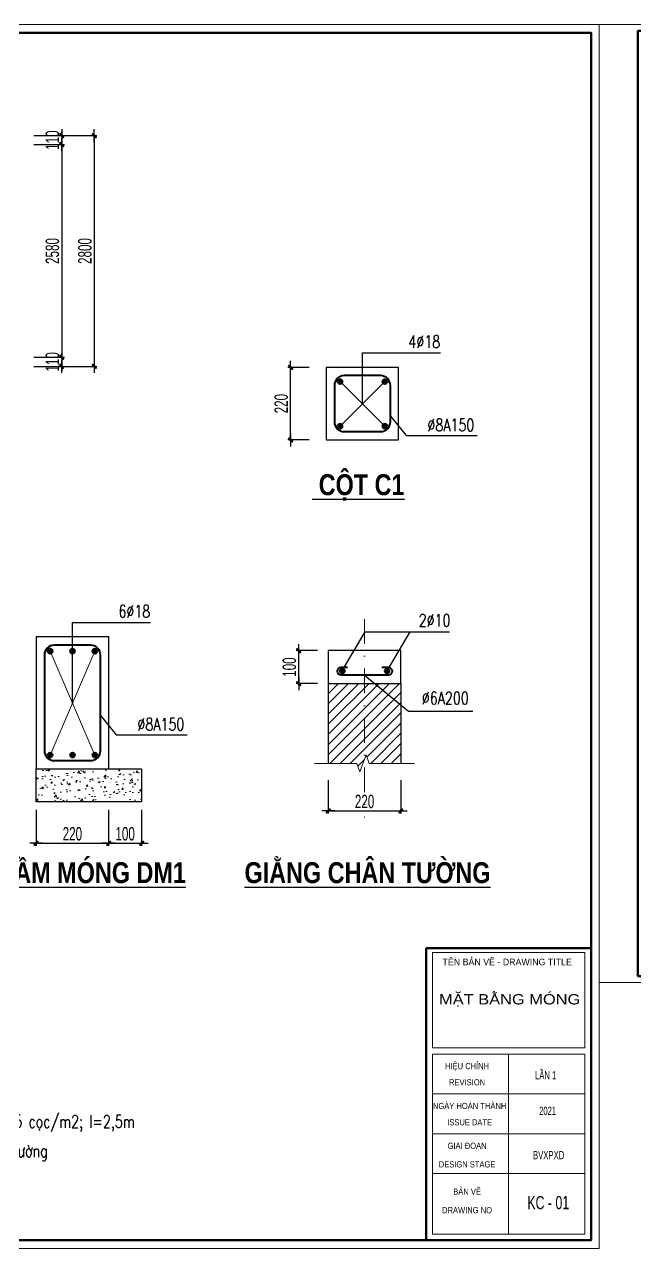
# Model space of a CAD drawing. Header units: millimetres. Extents: x 596422 to 1674380, y -367470 to 58862.
# Drawn here: x 1156622 to 1164035, y -54486 to -39636 of the extents above; entities that cross this region are included whole.
import ezdxf
from ezdxf.enums import TextEntityAlignment as Align

# ---------------------------------------------------------------- set-up
doc = ezdxf.new("R2010")
doc.units = ezdxf.units.MM
doc.header["$LTSCALE"] = 600
doc.header["$MEASUREMENT"] = 0
doc.linetypes.add('DASHDOT', pattern=[1, 0.5, -0.25, 0, -0.25])
doc.layers.get('0').update_dxf_attribs({"lineweight": 0})
doc.layers.get('Defpoints').update_dxf_attribs({"lineweight": 0})
for name, color, linetype, lineweight in [('EG Dim', 8, 'Continuous', 18), ('EG Text2', 7, 'Continuous', 18), ('ISO', 33, 'Continuous', 15), ('LC Dim', 8, 'Continuous', 18), ('LC Hatch', 252, 'Continuous', 9), ('LC Hatch @ 1', 252, 'Continuous', 9), ('LC Net dam2', 6, 'Continuous', 40), ('LC Net dam3', 1, 'Continuous', 60), ('LC Net thay', 7, 'Continuous', 25), ('LC Net truc', 79, 'DASHDOT', 13), ('LC Text1', 3, 'Continuous', 20), ('LC Text2', 7, 'Continuous', 25)]:
    doc.layers.add(name, color=color, linetype=linetype, lineweight=lineweight)
doc.layers.add('Khungten_LCDI', color=7, linetype='Continuous')
doc.layers.add('Kichthuoc', color=9, linetype='Continuous')
doc.styles.add('EG 1', font='VHAVANB.TTF')
doc.styles.add('HOATBIF', font='hoatbif.shx', dxfattribs={"width": 0.65})
doc.styles.add('Khungten', font='VHAVAN.TTF', dxfattribs={"width": 0.9, "height": 5000})
doc.styles.add('LC 3', font='vnsimli.shx', dxfattribs={"width": 0.75})
doc.styles.add('LC3', font='VHARIALB.TTF', dxfattribs={"width": 0.8})
doc.styles.add('Title', font='VHAVAN.TTF', dxfattribs={"width": 0.8})
doc.dimstyles.new('1-100', dxfattribs={"dimscale": 300, "dimtxt": 1.2, "dimasz": 0.25, "dimexe": 0.5, "dimexo": 0, "dimgap": 0.3, "dimtad": 1, "dimdec": 0, "dimzin": 0, "dimdsep": 46, "dimtxsty": 'HOATBIF', "dimblk1": 'DOT', "dimblk2": 'DOT', "dimsah": 1, "dimcen": -1, "dimdle": 1, "dimclrd": 256, "dimclre": 256, "dimclrt": 4, "dimadec": 3, "dimazin": 2, "dimtfac": 0.333333, "dimtdec": 0, "dimtix": 1, "dimtmove": 2, "dimatfit": 3, "dimldrblk": 'DOT', "dimfxl": 1, "dimtvp": 0.833333, "dimtolj": 1, "dimtzin": 0, "dimarcsym": 0})
doc.dimstyles.new('1-60', dxfattribs={"dimscale": 60, "dimtxt": 2.5, "dimasz": 0.35, "dimexe": 0.5, "dimexo": 0, "dimgap": 0.8, "dimtad": 1, "dimdec": 0, "dimzin": 0, "dimdsep": 46, "dimtxsty": 'HOATBIF', "dimblk1": 'DOT', "dimblk2": 'DOT', "dimsah": 1, "dimcen": -1, "dimdle": 1, "dimclrd": 256, "dimclre": 256, "dimclrt": 4, "dimadec": 3, "dimazin": 2, "dimtfac": 0.333333, "dimtdec": 0, "dimtix": 1, "dimtmove": 2, "dimatfit": 3, "dimldrblk": 'DOT', "dimfxl": 1, "dimtvp": 0.833333, "dimtolj": 1, "dimtzin": 0, "dimarcsym": 0})

# ---------------------------------------------------------------- blocks, each defined once
blk = doc.blocks.new('LCDI-new')
at = {"layer": 'Defpoints', "lineweight": 0}
blk.add_lwpolyline([(-1626044.71, 488105.01), (-1626044.71, 488402.01), (-1625624.71, 488402.01), (-1625624.71, 488105.01)], close=True, dxfattribs=at)
at = {"layer": 'Khungten_LCDI', "color": 5, "lineweight": 25}
blk.add_line((-1625626.71, 488107.01), (-1625626.71, 488400.01), dxfattribs=at)
at = {"layer": 'Khungten_LCDI', "color": 5, "lineweight": 60}
for p, q in [((-1625666.71, 488177.85), (-1625666.71, 488107.01)), ((-1625626.71, 488177.85), (-1625666.71, 488177.85))]:
    blk.add_line(p, q, dxfattribs=at)
at = {"layer": 'Khungten_LCDI', "color": 9, "lineweight": 15}
for p, q in [((-1625646.71, 488152.18), (-1625646.71, 488108.51)), ((-1625628.21, 488142.51), (-1625665.21, 488142.51)), ((-1625628.21, 488132.84), (-1625665.21, 488132.84)), ((-1625628.21, 488123.18), (-1625665.21, 488123.18))]:
    blk.add_line(p, q, dxfattribs=at)
at = {"layer": 'Khungten_LCDI', "color": 5, "lineweight": 60}
blk.add_lwpolyline([(-1626032.71, 488107.01), (-1626032.71, 488400.01), (-1625626.71, 488400.01), (-1625626.71, 488107.01)], close=True, dxfattribs=at)
at = {"layer": 'Khungten_LCDI', "color": 9, "lineweight": 15}
for points in [[(-1625665.21, 488153.68), (-1625628.21, 488153.68), (-1625628.21, 488176.84), (-1625665.21, 488176.84)], [(-1625665.21, 488108.51), (-1625628.21, 488108.51), (-1625628.21, 488152.18), (-1625665.21, 488152.18)]]:
    blk.add_lwpolyline(points, close=True, dxfattribs=at)
at = {"color": 7, "style": 'Khungten'}
blk.add_text('tªn b¶n vÏ - drawing title', height=1.6, dxfattribs=at).set_placement((-1625647.05, 488173.74), align=Align.CENTER)
at = {"color": 7}
for s, height, style, width, p in [('hiÖu chØnh', 1.5, 'Khungten', 0.8, (-1625656.79, 488148.52)), ('revision', 1.5, 'Khungten', 0.8, (-1625656.79, 488144.6)), ('ngµy hoµn thµnh', 1.5, 'Khungten', 0.8, (-1625656.17, 488138.85)), ('issue date', 1.5, 'Khungten', 0.8, (-1625656.17, 488134.89)), ('giai ®o¹n', 1.5, 'Khungten', 0.8, (-1625656.79, 488129.18)), ('BVxpxd', 2, 'Title', 0.7, (-1625637, 488126.67)), ('design stage', 1.5, 'Khungten', 0.8, (-1625656.79, 488124.68)), ('b¶n vÏ', 1.5, 'Khungten', 0.8, (-1625656.79, 488118.07)), ('drawing nO', 1.5, 'Khungten', 0.8, (-1625656.79, 488113.57))]:
    blk.add_text(s, height=height, dxfattribs=dict(at, style=style, width=width)).set_placement(p, align=Align.CENTER)
at = {"color": 2, "style": 'Title', "width": 1.824646}
for tag, p, p2 in [('TENBANVE1', (-1625663.58, 488164.65), (-1625629.32, 488164.65)), ('TENBANVE2', (-1625663.58, 488157.89), (-1625629.32, 488157.89))]:
    blk.add_attdef(tag, text='', height=2.5, dxfattribs=at).set_placement(p, p2, align=Align.FIT)
at = {"color": 7, "style": 'Khungten', "width": 0.8}
for tag, p in [('REVISION', (-1625637.72, 488146.05)), ('NGAYHT', (-1625637.25, 488137.42))]:
    blk.add_attdef(tag, text='', height=2, dxfattribs=at).set_placement(p, align=Align.CENTER)
at = {"color": 2, "style": 'Title', "width": 0.7}
blk.add_attdef('SOBANVE', text='', height=2.5, dxfattribs=at).set_placement((-1625637.09, 488114.55), align=Align.CENTER)
blk = doc.blocks.new('DOT')
at = {"layer": 'Kichthuoc'}
blk.add_line((-3, 0), (3, 0), dxfattribs=at)
at = {"layer": 'Kichthuoc', "color": 4}
blk.add_line((-1, -1), (1, 1), dxfattribs=at)
blk.add_lwpolyline([(0.5, 1), (-1, -0.5), (-0.5, -1), (1, 0.5)], close=True, dxfattribs=at)
blk = doc.blocks.new('*D952')
at = {"layer": 'Defpoints', "color": 0, "transparency": 16777216}
for p in [(1156734, -41094), (1156734, -43674), (1157074, -43674)]:
    blk.add_point(p, dxfattribs=at)
at = {"layer": 'EG Dim', "lineweight": -2, "transparency": 16777216}
for p, q in [((1156734, -41094), (1157107, -41094)), ((1157074, -41120), (1157074, -43648)), ((1156734, -43674), (1157107, -43674))]:
    blk.add_line(p, q, dxfattribs=at)
at = {"layer": 'EG Dim', "lineweight": -2, "transparency": 16777216, "xscale": 26, "yscale": 26, "zscale": 26}
for p, rotation in [((1157074, -41094), 90), ((1157074, -43674), 270)]:
    blk.add_blockref('DOT', p, dxfattribs=dict(at, rotation=rotation))
at = {"layer": 'EG Dim', "color": 4, "transparency": 16777216, "insert": (1156961, -42384), "char_height": 162.5, "attachment_point": 5, "rotation": 90, "style": 'HOATBIF'}
blk.add_mtext('\\A1;2580', dxfattribs=at)
blk = doc.blocks.new('_Dot')
at = {"color": 0, "linetype": 'ByBlock', "lineweight": -2}
blk.add_line((-0.5, 0), (-1, 0), dxfattribs=at)
at = {"color": 0, "linetype": 'ByBlock', "const_width": 0.5}
blk.add_lwpolyline([(-0.25, 0, 1), (0.25, 0, 1)], format="xyb", close=True, dxfattribs=at)
blk = doc.blocks.new('*D953')
at = {"layer": 'Defpoints', "color": 0, "transparency": 16777216}
for p in [(1156734, -43674), (1156734, -43784), (1157074, -43784)]:
    blk.add_point(p, dxfattribs=at)
at = {"layer": 'EG Dim', "lineweight": -2, "transparency": 16777216}
for p, q in [((1157074, -43648), (1157074, -43622)), ((1156734, -43674), (1157107, -43674)), ((1156734, -43784), (1157107, -43784)), ((1157074, -43674), (1157074, -43784)), ((1157074, -43810), (1157074, -43836))]:
    blk.add_line(p, q, dxfattribs=at)
at = {"layer": 'EG Dim', "lineweight": -2, "transparency": 16777216, "xscale": 26, "yscale": 26, "zscale": 26}
for p, rotation in [((1157074, -43674), 270), ((1157074, -43784), 90)]:
    blk.add_blockref('DOT', p, dxfattribs=dict(at, rotation=rotation))
at = {"layer": 'EG Dim', "color": 4, "transparency": 16777216, "insert": (1156961, -43729), "char_height": 162.5, "attachment_point": 5, "rotation": 90, "style": 'HOATBIF'}
blk.add_mtext('\\A1;110', dxfattribs=at)
blk = doc.blocks.new('*D954')
at = {"layer": 'Defpoints', "color": 0, "transparency": 16777216}
for p in [(1156734, -40984), (1156734, -41094), (1157074, -41094)]:
    blk.add_point(p, dxfattribs=at)
at = {"layer": 'EG Dim', "lineweight": -2, "transparency": 16777216}
for p, q in [((1156734, -40984), (1157107, -40984)), ((1157074, -40958), (1157074, -40932)), ((1157074, -40984), (1157074, -41094)), ((1156734, -41094), (1157107, -41094)), ((1157074, -41120), (1157074, -41146))]:
    blk.add_line(p, q, dxfattribs=at)
at = {"layer": 'EG Dim', "lineweight": -2, "transparency": 16777216, "xscale": 26, "yscale": 26, "zscale": 26}
for p, rotation in [((1157074, -40984), 270), ((1157074, -41094), 90)]:
    blk.add_blockref('DOT', p, dxfattribs=dict(at, rotation=rotation))
at = {"layer": 'EG Dim', "color": 4, "transparency": 16777216, "insert": (1156961, -41039), "char_height": 162.5, "attachment_point": 5, "rotation": 90, "style": 'HOATBIF'}
blk.add_mtext('\\A1;110', dxfattribs=at)
blk = doc.blocks.new('*D955')
at = {"layer": 'Defpoints', "color": 0, "transparency": 16777216}
for p in [(1156734, -40984), (1156734, -43784), (1157469, -43784)]:
    blk.add_point(p, dxfattribs=at)
at = {"layer": 'EG Dim', "lineweight": -2, "transparency": 16777216}
for p, q in [((1156734, -40984), (1157501, -40984)), ((1157469, -41010), (1157469, -43758)), ((1156734, -43784), (1157501, -43784))]:
    blk.add_line(p, q, dxfattribs=at)
at = {"layer": 'EG Dim', "lineweight": -2, "transparency": 16777216, "xscale": 26, "yscale": 26, "zscale": 26}
for p, rotation in [((1157469, -40984), 90), ((1157469, -43784), 270)]:
    blk.add_blockref('DOT', p, dxfattribs=dict(at, rotation=rotation))
at = {"layer": 'EG Dim', "color": 4, "transparency": 16777216, "insert": (1157355, -42384), "char_height": 162.5, "attachment_point": 5, "rotation": 90, "style": 'HOATBIF'}
blk.add_mtext('\\A1;2800', dxfattribs=at)
blk = doc.blocks.new('thep tron 2')
at = {"layer": 'LC Net dam3'}
for p, q in [((-0.41, 0.5), (0.41, 0.5)), ((0.29, 0.79), (-0.29, 0.21)), ((-0.29, 0.79), (0.29, 0.21)), ((0, 0.91), (0, 0.09))]:
    blk.add_line(p, q, dxfattribs=at)
blk.add_circle((0, 0.5), 0.408, dxfattribs=at)
blk = doc.blocks.new('*D913')
at = {"layer": 'Defpoints', "color": 0, "transparency": 16777216}
for p in [(1159949, -47232), (1160175, -47232), (1160175, -47632)]:
    blk.add_point(p, dxfattribs=at)
at = {"layer": 'EG Dim', "lineweight": -2, "transparency": 16777216}
for p, q in [((1160175, -47232), (1159917, -47232)), ((1159949, -47606), (1159949, -47258)), ((1160175, -47632), (1159917, -47632))]:
    blk.add_line(p, q, dxfattribs=at)
at = {"layer": 'EG Dim', "lineweight": -2, "transparency": 16777216, "xscale": 26, "yscale": 26, "zscale": 26}
for p, rotation in [((1159949, -47232), 90), ((1159949, -47632), 270)]:
    blk.add_blockref('DOT', p, dxfattribs=dict(at, rotation=rotation))
at = {"layer": 'EG Dim', "color": 4, "transparency": 16777216, "insert": (1159836, -47432), "char_height": 162.5, "attachment_point": 5, "rotation": 90, "style": 'HOATBIF'}
blk.add_mtext('\\A1;100', dxfattribs=at)
blk = doc.blocks.new('*D914')
at = {"layer": 'Defpoints', "color": 0, "transparency": 16777216}
for p in [(1160308, -48804), (1161188, -48804), (1161188, -49177)]:
    blk.add_point(p, dxfattribs=at)
at = {"layer": 'EG Dim', "lineweight": -2, "transparency": 16777216}
for p, q in [((1160308, -48804), (1160308, -49210)), ((1161188, -48804), (1161188, -49210)), ((1160334, -49177), (1161162, -49177))]:
    blk.add_line(p, q, dxfattribs=at)
at = {"layer": 'EG Dim', "lineweight": -2, "transparency": 16777216, "xscale": 26, "yscale": 26, "zscale": 26, "rotation": 180}
blk.add_blockref('DOT', (1160308, -49177), dxfattribs=at)
at = {"layer": 'EG Dim', "lineweight": -2, "transparency": 16777216, "xscale": 26, "yscale": 26, "zscale": 26}
blk.add_blockref('DOT', (1161188, -49177), dxfattribs=at)
at = {"layer": 'EG Dim', "color": 4, "transparency": 16777216, "insert": (1160748, -49063), "char_height": 162.5, "attachment_point": 5, "style": 'HOATBIF'}
blk.add_mtext('\\A1;220', dxfattribs=at)
blk = doc.blocks.new('*D916')
at = {"layer": 'Defpoints', "color": 0, "transparency": 16777216}
for p in [(1156763, -49162), (1157643, -49162), (1157643, -49569)]:
    blk.add_point(p, dxfattribs=at)
at = {"layer": 'EG Dim', "lineweight": -2, "transparency": 16777216}
for p, q in [((1156763, -49162), (1156763, -49602)), ((1157643, -49162), (1157643, -49602)), ((1156789, -49569), (1157617, -49569))]:
    blk.add_line(p, q, dxfattribs=at)
at = {"layer": 'EG Dim', "lineweight": -2, "transparency": 16777216, "xscale": 26, "yscale": 26, "zscale": 26, "rotation": 180}
blk.add_blockref('DOT', (1156763, -49569), dxfattribs=at)
at = {"layer": 'EG Dim', "lineweight": -2, "transparency": 16777216, "xscale": 26, "yscale": 26, "zscale": 26}
blk.add_blockref('DOT', (1157643, -49569), dxfattribs=at)
at = {"layer": 'EG Dim', "color": 4, "transparency": 16777216, "insert": (1157203, -49455), "char_height": 162.5, "attachment_point": 5, "style": 'HOATBIF'}
blk.add_mtext('\\A1;220', dxfattribs=at)
blk = doc.blocks.new('*D918')
at = {"layer": 'Defpoints', "color": 0, "transparency": 16777216}
for p in [(1157643, -49162), (1158043, -49162), (1158043, -49569)]:
    blk.add_point(p, dxfattribs=at)
at = {"layer": 'EG Dim', "lineweight": -2, "transparency": 16777216}
for p, q in [((1157643, -49162), (1157643, -49602)), ((1158043, -49162), (1158043, -49602)), ((1157669, -49569), (1158017, -49569))]:
    blk.add_line(p, q, dxfattribs=at)
at = {"layer": 'EG Dim', "lineweight": -2, "transparency": 16777216, "xscale": 26, "yscale": 26, "zscale": 26, "rotation": 180}
blk.add_blockref('DOT', (1157643, -49569), dxfattribs=at)
at = {"layer": 'EG Dim', "lineweight": -2, "transparency": 16777216, "xscale": 26, "yscale": 26, "zscale": 26}
blk.add_blockref('DOT', (1158043, -49569), dxfattribs=at)
at = {"layer": 'EG Dim', "color": 4, "transparency": 16777216, "insert": (1157843, -49455), "char_height": 162.5, "attachment_point": 5, "style": 'HOATBIF'}
blk.add_mtext('\\A1;100', dxfattribs=at)
blk = doc.blocks.new('TIEUDE1')
at = {"layer": 'EG Text2', "color": 7, "style": 'EG 1'}
blk.add_attdef('TIªU§Ò', text='', height=5, dxfattribs=at).set_placement((0, 0), align=Align.BOTTOM_CENTER)
blk.add_attdef('TL', text='', height=3, dxfattribs=at).set_placement((0, -2), align=Align.TOP_CENTER)
blk = doc.blocks.new('*D934')
at = {"layer": 'Defpoints', "color": 0, "transparency": 16777216}
for p in [(1159851, -43796), (1160077, -43796), (1160077, -44676)]:
    blk.add_point(p, dxfattribs=at)
at = {"layer": 'EG Dim', "lineweight": -2, "transparency": 16777216}
for p, q in [((1160077, -43796), (1159818, -43796)), ((1159851, -44650), (1159851, -43822)), ((1160077, -44676), (1159818, -44676))]:
    blk.add_line(p, q, dxfattribs=at)
at = {"layer": 'EG Dim', "lineweight": -2, "transparency": 16777216, "xscale": 26, "yscale": 26, "zscale": 26}
for p, rotation in [((1159851, -43796), 90), ((1159851, -44676), 270)]:
    blk.add_blockref('DOT', p, dxfattribs=dict(at, rotation=rotation))
at = {"layer": 'EG Dim', "color": 4, "transparency": 16777216, "insert": (1159737, -44236), "char_height": 162.5, "attachment_point": 5, "rotation": 90, "style": 'HOATBIF'}
blk.add_mtext('\\A1;220', dxfattribs=at)

msp = doc.modelspace()

# ---------------------------------------------------------------- hatches: boundary and pattern name
at = {"layer": 'LC Hatch'}
h = msp.add_hatch(dxfattribs=at)
h.set_pattern_fill('AR-CONC', color=256, scale=30, style=0)
h.set_pattern_definition([(50, (1156982.94, -49066.33), (215.178, -18.826), [22.5, -247.5]), (355, (1156982.94, -49066.33), (-41.625, 225.658), [18, -198]), (100.451, (1157000.87, -49067.9), (173.553, 206.83), [19.122, -210.343]), (46.184, (1156982.94, -49006.33), (320.17, -49.656), [33.75, -371.25]), (96.636, (1157009.62, -49010.47), (280.4, 292.235), [28.68, -315.514]), (351.184, (1156982.94, -49006.33), (280.4, 292.24), [27, -297]), (21, (1157012.94, -49021.33), (179.072, -120.786), [22.5, -247.5]), (326, (1157012.94, -49021.33), (72.995, 217.545), [18, -198]), (71.451, (1157027.86, -49031.4), (252.067, 96.76), [19.122, -210.343]), (37.5, (1156982.94, -49066.33), (3.648, 99.868), [0, -195.6, 0, -201, 0, -198.75]), (7.5, (1156982.94, -49066.33), (78.921, 118.324), [0, -114.6, 0, -191.1, 0, -75.75]), (327.5, (1156916.04, -49066.33), (160.147, -6.7665), [0, -75, 0, -234, 0, -310.5]), (317.5, (1156886.04, -49066.33), (174.956, 30.031), [0, -97.5, 0, -155.4, 0, -220.5])])
h.paths.add_polyline_path([(1158043.3, -49066.3), (1158043.3, -48666.3), (1156762.9, -48666.3), (1156762.9, -49066.3)])
at = {"layer": 'LC Hatch @ 1'}
h = msp.add_hatch(dxfattribs=at)
h.set_pattern_fill('ANSI31', color=256, scale=700)
h.set_pattern_definition([(45, (326726.52, 2812.61), (-61.871843, 61.871843), [])])
h.paths.add_polyline_path([(1160767.4, -48498.1), (1160804.9, -48601.2), (1161188.3, -48601.2), (1161188.3, -47632), (1160307.9, -47632), (1160307.9, -48601.2), (1160654.8, -48601.2), (1160692.3, -48704.3)])

# ---------------------------------------------------------------- linework, layer by layer
at = {"layer": 'ISO', "linetype": 'Continuous'}
msp.add_lwpolyline([(1160138.7, -48601.2), (1160654.8, -48601.2), (1160692.3, -48704.3), (1160767.4, -48498.1), (1160804.9, -48601.2), (1161353.9, -48601.2)], dxfattribs=at)
at = {"layer": 'LC Dim'}
for p, q in [((1160451.2, -43968.8), (1160993.9, -44508.7)), ((1160993.9, -43968.8), (1160451.2, -44508.7)), ((1156933, -47239.3), (1157475.7, -48499.2)), ((1157475.7, -47239.3), (1156933, -48499.2))]:
    msp.add_line(p, q, dxfattribs=at)
at = {"layer": 'LC Net dam2'}
for points in [[(1160501.1, -44575.8), (1160941.4, -44575.8, 0.4142136), (1161061.4, -44455.8), (1161061.4, -44015.8, 0.4142136), (1160941.4, -43895.8), (1160501.1, -43895.8, 0.4142136), (1160381.1, -44015.8), (1160381.1, -44455.8, 0.4142136)], [(1156982.9, -48566.3), (1157423.3, -48566.3, 0.4142136), (1157543.3, -48446.3), (1157543.3, -47286.3, 0.4142136), (1157423.3, -47166.3), (1156982.9, -47166.3, 0.4142136), (1156862.9, -47286.3), (1156862.9, -48446.3, 0.4142136)]]:
    msp.add_lwpolyline(points, format="xyb", close=True, dxfattribs=at)
msp.add_lwpolyline([(1160956.8, -47434.5), (1161035.8, -47434.5, -0.4142136), (1161080.6, -47479.3), (1161080.6, -47484.3, -0.4142136), (1161035.8, -47529.2), (1160536.4, -47529.1), (1160463.4, -47529.2, -0.4142136), (1160418.5, -47484.3), (1160418.5, -47479.3, -0.4142136), (1160463.4, -47434.5), (1160542.3, -47434.5)], format="xyb", dxfattribs=at)
at = {"layer": 'LC Net thay'}
for p, q in [((1160281.1, -44236), (1160281.1, -44675.8)), ((1160307.9, -47632), (1160307.9, -48601.2)), ((1161188.3, -47632), (1161188.3, -48601.2)), ((1156762.9, -47866.5), (1156762.9, -48666.3)), ((1157162.9, -48666.3), (1158043.3, -48666.3))]:
    msp.add_line(p, q, dxfattribs=at)
for points in [[(1161161.4, -44675.8), (1161161.4, -43795.8), (1160281.1, -43795.8), (1160281.1, -44675.8), (1161161.4, -44675.8), (1161161.4, -44069.3)], [(1157643.3, -48666.3), (1157643.3, -47066.3), (1156762.9, -47066.3), (1156762.9, -48666.3), (1157643.3, -48666.3), (1157643.3, -47339.8)]]:
    msp.add_lwpolyline(points, dxfattribs=at)
for points in [[(1160307.9, -47632), (1161188.3, -47632), (1161188.3, -47231.9), (1160307.9, -47231.9)], [(1156762.9, -48666.3), (1158043.3, -48666.3), (1158043.3, -49066.3), (1156762.9, -49066.3)]]:
    msp.add_lwpolyline(points, close=True, dxfattribs=at)
at = {"layer": 'LC Net truc'}
msp.add_line((1160748, -46850.3), (1160748, -49255.2), dxfattribs=at)

# ---------------------------------------------------------------- block references
at = {"layer": 'Kichthuoc'}
ref = msp.add_blockref('LCDI-new', (82444830.9, -24459736.4), dxfattribs=dict(at, xscale=50.00000000005321, yscale=50.00000000005321, zscale=50.00000000005321))
ref.add_attrib('TENBANVE', 'mÆt b»ng mãng', dxfattribs={"layer": '0', "color": 4, "height": 125, "style": 'Title', "width": 1.129349}).set_placement((1161651.7, -51524.9), (1163364.9, -51524.9), align=Align.FIT)
ref.add_attrib('SOBANVE', 'kc - 01', dxfattribs={"layer": '0', "color": 4, "height": 160, "style": 'Title', "width": 0.7}).set_placement((1162976.4, -54009), align=Align.CENTER)
ref.add_attrib('TYLE', 'lÇn 1', dxfattribs={"layer": '0', "color": 4, "height": 100, "style": 'Khungten', "width": 0.6}).set_placement((1162944.8, -52434.1), align=Align.CENTER)
ref.add_attrib('NGAYHT', '2021', dxfattribs={"layer": '0', "color": 4, "height": 100, "style": 'Khungten', "width": 0.6}).set_placement((1162968.4, -52865.6), align=Align.CENTER)
ref = msp.add_blockref('LCDI-new', (64799834.3, -19153542.7), dxfattribs=dict(at, xscale=39.13560221205366, yscale=39.13560221205366, zscale=39.13560221205366))
ref.add_attrib('TENBANVE', 'CHI TIÕT BÓ PHèT', dxfattribs={"layer": '0', "color": 4, "height": 97.839, "style": 'Title', "width": 1.290423}).set_placement((1178511, -48941.6), (1179852, -48941.6), align=Align.FIT)
ref.add_attrib('SOBANVE', 'KC-02', dxfattribs={"layer": '0', "color": 4, "height": 125.23, "style": 'Title', "width": 0.7}).set_placement((1179547.8, -50885.9), align=Align.CENTER)
ref.add_attrib('TYLE', 'lÇn 1', dxfattribs={"layer": '0', "color": 4, "height": 78.27, "style": 'Khungten', "width": 0.6}).set_placement((1179523.1, -49653.2), align=Align.CENTER)
ref.add_attrib('NGAYHT', '2020', dxfattribs={"layer": '0', "color": 4, "height": 78.27, "style": 'Khungten', "width": 0.6}).set_placement((1179541.6, -49990.9), align=Align.CENTER)
at = {"layer": 'LC Net dam2'}
for p, xscale, yscale, zscale in [((1160451.2, -44001.7), -65.76894616850768, 65.76894616844947, 65.76894616841341), ((1160993.9, -44001.7), 65.76894616850768, 65.76894616850768, 65.76894616850768), ((1160451.2, -44541.6), -65.76894616850768, 65.76894616844947, 65.76894616841341), ((1160993.9, -44541.6), 65.76894616850768, 65.76894616850768, 65.76894616850768), ((1156933, -47272.2), -65.76894616850768, 65.76894616844947, 65.76894616841341), ((1157204.7, -47272.2), -65.76894616850768, 65.76894616844947, 65.76894616841341), ((1157475.7, -47272.2), 65.76894616850768, 65.76894616850768, 65.76894616850768), ((1160478, -47512.2), -65.76894616850768, 65.76894616844947, 65.76894616841341), ((1161020.7, -47512.2), 65.76894616850768, 65.76894616850768, 65.76894616850768), ((1156933, -48532.1), -65.76894616850768, 65.76894616844947, 65.76894616841341), ((1157204.7, -48532.1), -65.76894616850768, 65.76894616844947, 65.76894616841341), ((1157475.7, -48532.1), 65.76894616850768, 65.76894616850768, 65.76894616850768)]:
    msp.add_blockref('thep tron 2', p, dxfattribs=dict(at, xscale=xscale, yscale=yscale, zscale=zscale))
at = {"layer": 'LC Text2'}
ref = msp.add_blockref('TIEUDE1', (1160672.2, -45422), dxfattribs=dict(at, xscale=51.57388316160844, yscale=51.57388316160844, zscale=51.57388316160844))
ref.add_attrib('TIªU§Ò', '%%u cét c1', dxfattribs={"color": 7, "height": 253.97, "style": 'LC3', "width": 0.8}).set_placement((1160672.2, -45422), align=Align.BOTTOM_CENTER)
ref = msp.add_blockref('TIEUDE1', (1157437, -50129.1), dxfattribs=dict(at, xscale=51.57388316160844, yscale=51.57388316160844, zscale=51.57388316160844))
ref.add_attrib('TIªU§Ò', '%%UdÇm mãng dm1', dxfattribs={"color": 7, "height": 253.971, "style": 'LC3', "width": 0.8}).set_placement((1157437, -50129.1), align=Align.BOTTOM_CENTER)
ref = msp.add_blockref('TIEUDE1', (1160783.3, -50129.1), dxfattribs=dict(at, xscale=51.57388316160844, yscale=51.57388316160844, zscale=51.57388316160844))
ref.add_attrib('TIªU§Ò', '%%Ugi»ng ch©n t\xadêng', dxfattribs={"color": 7, "height": 253.971, "style": 'LC3', "width": 0.8}).set_placement((1160783.3, -50129.1), align=Align.BOTTOM_CENTER)

# ---------------------------------------------------------------- texts
at = {"layer": 'LC Text1', "color": 3, "style": 'LC 3', "width": 0.75}
for s, p in [('- nÒn ®Êt d\xadíi ®¸y mãng ®\xadîc gia c\xadêng cäc tre mËt ®é 25 cäc/m2; l=2,5m', (1151782.4, -53019.9)), ('- tr\xadíc khi c¾t uèn thÐp kiÓm tra kÝch th\xadíc thùc tÕ hiÖn tr\xadêng', (1151782.4, -53376.4))]:
    msp.add_text(s, height=150, dxfattribs=at).set_placement(p)
at = {"layer": 'LC Text2', "linetype": 'ByBlock', "style": 'LC 3', "width": 0.75}
for s, p in [('4%%C18', (1161280, -43559.2)), ('%%C8A150', (1161510.5, -44569.9)), ('6%%C18', (1157761.8, -46829.7)), ('2%%C10', (1161404.8, -46939.6)), ('%%C6A200', (1161442.5, -47883)), ('%%C8A150', (1157992.3, -48200.3))]:
    msp.add_text(s, height=150, dxfattribs=at).set_placement(p)

# ---------------------------------------------------------------- dimensions: what is measured, and where the dimension line sits
at = {"layer": 'EG Dim'}
for base, p1, p2, override, picture, middle in [((1157074.3, -41093.6), (1156734.4, -40983.6), (1156734.4, -41093.6), {"dimscale": 65, "dimtxt": 2.5, "dimasz": 0.4, "dimgap": 0.5}, '*D954', (1156960.5, -41038.6)), ((1157468.9, -43783.7), (1156734.4, -40983.6), (1156734.4, -43783.7), {"dimscale": 65, "dimtxt": 2.5, "dimasz": 0.4, "dimgap": 0.5}, '*D955', (1157355.2, -42383.6)), ((1157074.3, -43673.6), (1156734.4, -41093.6), (1156734.4, -43673.6), {"dimscale": 65, "dimtxt": 2.5, "dimasz": 0.4, "dimgap": 0.5}, '*D952', (1156960.5, -42383.6)), ((1157074.3, -43783.7), (1156734.4, -43673.6), (1156734.4, -43783.7), {"dimscale": 65, "dimtxt": 2.5, "dimasz": 0.4, "dimgap": 0.5}, '*D953', (1156960.5, -43728.7)), ((1159851, -43795.8), (1160077, -44675.8), (1160077, -43795.8), {"dimscale": 65, "dimtxt": 2.5, "dimasz": 0.4, "dimgap": 0.5, "dimlfac": 0.25}, '*D934', (1159737.2, -44235.8)), ((1159949.4, -47231.9), (1160175.3, -47632), (1160175.3, -47231.9), {"dimscale": 65, "dimtxt": 2.5, "dimasz": 0.4, "dimgap": 0.5, "dimlfac": 0.25}, '*D913', (1159835.6, -47431.9))]:
    dim = msp.add_linear_dim(base=base, p1=p1, p2=p2, angle=90, dimstyle='1-100', override=override, dxfattribs=at)
    dim.commit()
    dim.dimension.update_dxf_attribs({"geometry": picture, "text_midpoint": middle})
for base, p1, p2, picture, middle in [((1161188.3, -49177.1), (1160307.9, -48804.5), (1161188.3, -48804.5), '*D914', (1160748.1, -49063.4)), ((1157643.3, -49569.1), (1156762.9, -49161.6), (1157643.3, -49161.6), '*D916', (1157203.1, -49455.3)), ((1158043.3, -49569.1), (1157643.3, -49161.6), (1158043.3, -49161.6), '*D918', (1157843.3, -49455.3))]:
    dim = msp.add_linear_dim(base=base, p1=p1, p2=p2, dimstyle='1-100', override={"dimscale": 65, "dimtxt": 2.5, "dimasz": 0.4, "dimgap": 0.5, "dimlfac": 0.25}, dxfattribs=at)
    dim.commit()
    dim.dimension.update_dxf_attribs({"geometry": picture, "text_midpoint": middle})

# ---------------------------------------------------------------- leaders
at = {"layer": 'LC Dim'}
for points in [[(1160722.6, -44238.8), (1160722.6, -43620.5), (1161667.4, -43620.5)], [(1161061.4, -44387.1), (1161253.9, -44623.7), (1162113.7, -44623.7)], [(1157204.4, -47869.3), (1157204.4, -46891), (1158149.3, -46891)], [(1160478, -47479.3), (1160757, -47006.1), (1161405, -47006.1)], [(1161020.7, -47479.3), (1161299.7, -47006.1), (1161777.3, -47006.1)], [(1160747.8, -47529.2), (1161280.7, -47968.5), (1162060.5, -47968.5)], [(1157543.3, -48017.6), (1157735.7, -48254.2), (1158595.5, -48254.2)]]:
    msp.add_leader(points, dimstyle='1-60', override={"dimlfac": 0.25}, dxfattribs=at)

doc.saveas('drawing.dxf')
